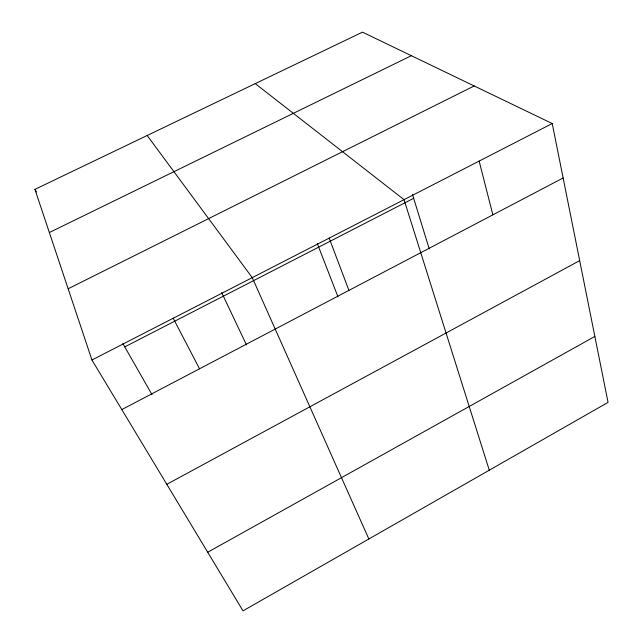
<?xml version="1.0" encoding="UTF-8"?>
<svg xmlns="http://www.w3.org/2000/svg" width="643" height="643" viewBox="0 0 643 643"><rect width="100%" height="100%" fill="white"/><g stroke="black" fill="none" stroke-linecap="round" stroke-linejoin="round"><path stroke-width="0.96" d="M207.713 552.241L594.855 336.442M166.802 484.308L579.681 260.624M121.808 409.583L563.131 177.974M91.941 359.992L552.233 123.544L608.061 402.373L243.006 610.85L91.941 359.992L34.939 189.363L362.475 32.15L552.233 123.544M124.774 346.882L413.65 198.301M68.15 288.779L474.172 85.945M49.358 232.525L411.367 55.7M255.247 83.622L404.045 199.668L489.283 470.202M147.183 135.496L252.257 277.639L368.849 538.979M34.939 189.363L36.434 191.976M122.829 343.483L151.989 394.617M173.208 318.253L199.523 368.793M221.666 292.589L246.486 344.929M317.272 243.488L337.993 296.897M329.176 238.127L348.924 290.387M412.509 194.58L429.243 248.921M479.139 161.088L492.868 214.842"/></g></svg>
